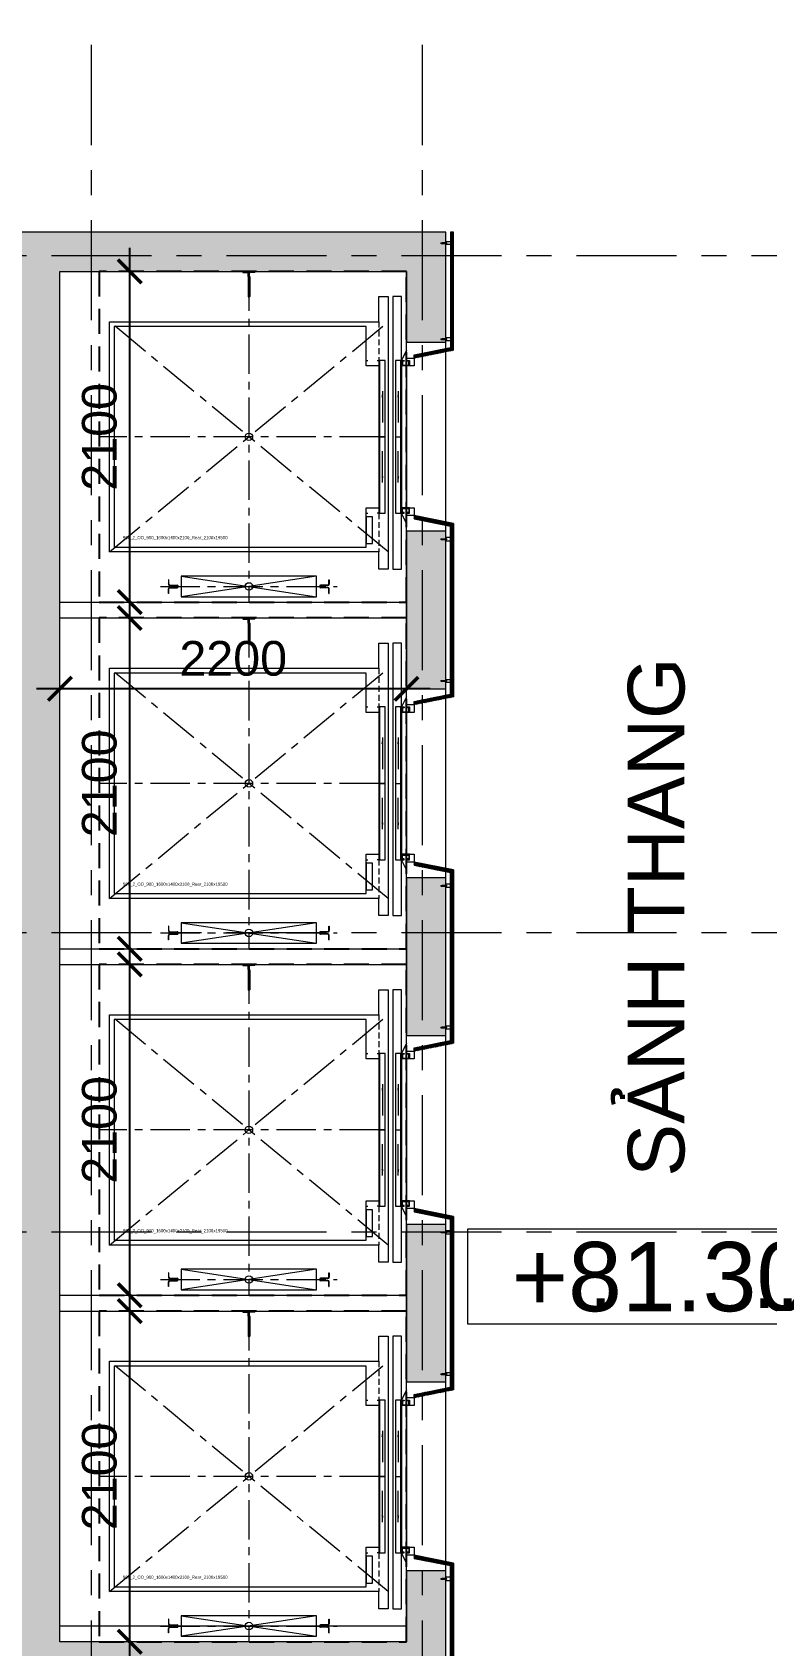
# Model space of a CAD drawing. Header units: millimetres. Extents: x -20144 to 117103, y -11426 to 48263.
# Drawn here: x 96576 to 101239, y 22325 to 32568 of the extents above; entities that cross this region are included whole.
import ezdxf
from ezdxf.enums import TextEntityAlignment as Align

# ---------------------------------------------------------------- set-up
doc = ezdxf.new("R2010")
doc.units = ezdxf.units.MM
for name, pattern in [('CENTERX2', [4, 2.5, -0.5, 0.5, -0.5]), ('Grid Line', [22.225, 12.7, -3.175, 3.175, -3.175]), ('HIDDEN', [0.375, 0.25, -0.125]), ('HIDDEN2', [4.7625, 3.175, -1.5875])]:
    doc.linetypes.add(name, pattern=pattern)
for name, color, linetype, lineweight in [('CHU', 181, 'Continuous', 5), ('GRA', 211, 'Continuous', 9), ('KI-HIEU-1', 151, 'Continuous', 9), ('LAT-GACH', 140, 'Continuous', 13), ('NET THAY 2', 55, 'Continuous', 5), ('NET-CAT', 3, 'Continuous', 9), ('THIET-BI-1', 26, 'Continuous', 5), ('TRUC', 225, 'Continuous', 5)]:
    doc.layers.add(name, color=color, linetype=linetype, lineweight=lineweight)
doc.styles.add('Arial', font='arial.ttf', dxfattribs={"height": 476.25})
doc.styles.add('Arial_4', font='arial.ttf', dxfattribs={"height": 360})
doc.styles.add('hoistway plan', font='chhbg.shx', dxfattribs={"height": 45})
doc.styles.add('TA1', font='arial.ttf')
doc.dimstyles.new('D_100', dxfattribs={"dimtxt": 220, "dimasz": 150, "dimexe": 150, "dimexo": 150, "dimgap": 80, "dimtad": 1, "dimdec": 0, "dimzin": 9, "dimtxsty": 'TA1', "dimblk": 'ARCHTICK', "dimcen": 1, "dimdle": 150, "dimclrd": 256, "dimclre": 256, "dimclrt": 7, "dimadec": 0, "dimazin": 0, "dimtfac": 1, "dimtdec": 0, "dimtix": 1, "dimtmove": 1, "dimatfit": 3, "dimfxl": 1, "dimtolj": 1, "dimtzin": 0, "dimlwd": -1, "dimlwe": -1, "dimarcsym": 0})
doc.dimstyles.new('hoistway plan', dxfattribs={"dimtxt": 45, "dimasz": 17, "dimexe": 15, "dimexo": 20, "dimgap": 25, "dimtad": 1, "dimdec": 0, "dimzin": 0, "dimdsep": 46, "dimtxsty": 'hoistway plan', "dimblk": 'DOT', "dimcen": 50, "dimclrd": 8, "dimclre": 8, "dimclrt": 3, "dimadec": 0, "dimazin": 0, "dimtfac": 1, "dimtdec": 0, "dimtmove": 1, "dimatfit": 3, "dimfxl": 1, "dimtolj": 1, "dimtzin": 0, "dimarcsym": 0})
pattern_1 = [(225, (281291.963, 17264.836), (4.41941738, -4.41941738), []), (315, (281291.963, 17264.836), (4.41941738, 4.41941738), [])]
pattern_2 = [(240.2551187, (159143.5025, 32413.0964), (5.42651964, -3.10086836), []), (330.2551187, (159143.5025, 32413.0964), (3.10086836, 5.42651964), [])]
pattern_3 = [(240.2551187, (159143.5025, 28013.0964), (5.42651964, -3.10086836), []), (330.2551187, (159143.5025, 28013.0964), (3.10086836, 5.42651964), [])]
pattern_4 = [(240.2551187, (159143.5025, 25813.0964), (5.42651964, -3.10086836), []), (330.2551187, (159143.5025, 25813.0964), (3.10086836, 5.42651964), [])]

# ---------------------------------------------------------------- blocks, each defined once
blk = doc.blocks.new('_DOT')
at = {"color": 0, "linetype": 'ByBlock'}
blk.add_line((-0.5, 0), (-1, 0), dxfattribs=at)
at = {"color": 0, "linetype": 'ByBlock', "const_width": 0.5}
blk.add_lwpolyline([(-0.25, 0, 1), (0.25, 0, 1)], format="xyb", close=True, dxfattribs=at)
blk = doc.blocks.new('A$C1F5A74C7')
at = {"color": 0, "lineweight": 5}
for p, q in [((0, 10), (0, 12)), ((0, 10), (21, 10)), ((3, 8), (3, 10)), ((3, 5), (3, 7)), ((5, 91), (10, 94)), ((5, 91), (5, 29)), ((5, 91), (15, 91)), ((6, 78), (5, 75)), ((5, 75), (8, 75)), ((6, 72), (5, 69)), ((5, 69), (8, 69)), ((6, 66), (5, 63)), ((5, 63), (8, 63)), ((6, 60), (5, 57)), ((5, 57), (8, 57)), ((6, 54), (5, 51)), ((5, 51), (8, 51)), ((5, 49), (8, 49)), ((5, 10), (5, 29)), ((8, 5), (5, 5)), ((7, 80), (6, 78)), ((6, 78), (10, 78)), ((8, 73), (6, 72)), ((8, 67), (6, 66)), ((8, 61), (6, 60)), ((8, 55), (6, 54)), ((8, 82), (7, 80)), ((7, 81), (10, 81)), ((7, 80), (10, 80)), ((7, 29), (7, 76)), ((7, 10), (7, 31)), ((7, 9), (7, 10)), ((7, 5), (7, 8)), ((7, 5), (7, 5)), ((9, 84), (8, 82)), ((8, 83), (10, 83)), ((8, 73), (8, 75)), ((8, 69), (8, 67)), ((8, 61), (8, 63)), ((8, 57), (8, 55)), ((8, 51), (8, 49)), ((10, 87), (9, 85)), ((9, 85), (12, 86)), ((10, 5), (9, 5)), ((10, 99), (10, 11)), ((10, 94), (15, 91)), ((10, 87), (12, 85)), ((10, 41), (10, 80)), ((10, 78), (15, 78)), ((10, 41), (11, 41)), ((10, 13), (10, 0)), ((12, 5), (10, 5)), ((11, 84), (13, 84)), ((11, 81), (14, 82)), ((11, 41), (11, 80)), ((11, 80), (14, 80)), ((12, 84), (12, 83)), ((12, 73), (12, 75)), ((12, 75), (15, 75)), ((12, 73), (15, 72)), ((12, 69), (12, 67)), ((12, 69), (15, 69)), ((12, 67), (15, 66)), ((12, 61), (12, 63)), ((12, 63), (15, 63)), ((12, 61), (15, 60)), ((12, 57), (12, 55)), ((12, 57), (15, 57)), ((12, 55), (15, 54)), ((12, 49), (12, 51)), ((12, 51), (15, 51)), ((12, 49), (15, 49)), ((12, 5), (12, 5)), ((13, 82), (14, 80)), ((16, 5), (13, 5)), ((14, 80), (15, 78)), ((14, 29), (14, 76)), ((14, 10), (14, 31)), ((14, 9), (14, 10)), ((14, 5), (14, 8)), ((15, 91), (15, 29)), ((15, 78), (15, 75)), ((15, 72), (15, 69)), ((15, 66), (15, 63)), ((15, 60), (15, 57)), ((15, 54), (15, 51)), ((15, 10), (15, 29)), ((18, 10), (18, 8)), ((18, 7), (18, 5)), ((21, 10), (21, 12))]:
    blk.add_line(p, q, dxfattribs=at)
for centre, radius, start, end in [((5, 7), 2.77, 227.3489, 309.0524), ((10, 15), 10.9, 250.5292, 255.5659), ((10, 15), 10.9, 263.51, 276.4907), ((10, 15), 10.9, 284.1671, 289.4715), ((16, 7), 2.77, 230.845, 312.6565)]:
    blk.add_arc(centre, radius, start, end, dxfattribs=at)
blk = doc.blocks.new('*U617')
for p, q in [((11, 0), (11, 0)), ((12, 0), (11, 0)), ((12, 0), (12, 0)), ((14, 0), (13, 0)), ((14, 3), (14, 4)), ((14, 2), (14, 3)), ((14, 2), (14, 2)), ((14, 0), (14, 1)), ((14, 0), (14, -1)), ((14, 0), (15, 0)), ((16, 0), (16, 0)), ((17, 0), (17, 0)), ((17, 0), (18, 0)), ((48, 10), (48, -10)), ((14, -2), (14, -3)), ((14, -2), (14, -2)), ((14, -3), (14, -4))]:
    blk.add_line(p, q)
blk.add_lwpolyline([(50, 10), (9, 10, 0.414215), (7, 8), (7, -8, 0.414214), (9, -10), (50, -10)], format="xyb")
for radius in [2.9, 0.712]:
    blk.add_circle((14, 0), radius)
at = {"extrusion": (0, 0, -1), "xscale": 0.3999999999068677, "yscale": 0.3999999999068677, "zscale": -0.4, "rotation": 90.00000000000001}
blk.add_blockref('A$C1F5A74C7', (-43, -4), dxfattribs=at)
blk = doc.blocks.new('_ArchTick')
at = {"color": 0, "const_width": 0.15}
blk.add_lwpolyline([(-0.5, -0.5), (0.5, 0.5)], dxfattribs=at)
blk = doc.blocks.new('*D609')
at = {"layer": 'Defpoints', "transparency": 16777216}
blk.add_line((26194, 22200), (26194, 24600), dxfattribs=at)
at = {"layer": 'Defpoints', "color": 0, "transparency": 16777216}
for p in [(26194, 24450), (26194, 24450), (26194, 22350)]:
    blk.add_point(p, dxfattribs=at)
at = {"layer": 'Defpoints', "transparency": 16777216, "xscale": 150, "yscale": 150, "zscale": 150}
for p, rotation in [((26194, 24450), 89.9999999999999), ((26194, 22350), 269.9999999999999)]:
    blk.add_blockref('_ArchTick', p, dxfattribs=dict(at, rotation=rotation))
at = {"layer": 'Defpoints', "color": 7, "transparency": 16777216, "insert": (26002, 23400), "char_height": 220, "attachment_point": 5, "rotation": 90, "style": 'TA1'}
blk.add_mtext('\\A1;2100', dxfattribs=at)
blk = doc.blocks.new('*D610')
at = {"layer": 'Defpoints', "transparency": 16777216}
blk.add_line((28101, 28400), (25601, 28400), dxfattribs=at)
at = {"layer": 'Defpoints', "color": 0, "transparency": 16777216}
for p in [(25751, 28400), (25751, 28400), (27951, 28400)]:
    blk.add_point(p, dxfattribs=at)
at = {"layer": 'Defpoints', "transparency": 16777216, "xscale": 150, "yscale": 150, "zscale": 150}
for p, rotation in [((25751, 28400), 179.9999999999999), ((27951, 28400), 359.9999999999999)]:
    blk.add_blockref('_ArchTick', p, dxfattribs=dict(at, rotation=rotation))
at = {"layer": 'Defpoints', "color": 7, "transparency": 16777216, "insert": (26851, 28592), "char_height": 220, "attachment_point": 5, "style": 'TA1'}
blk.add_mtext('\\A1;2200', dxfattribs=at)
blk = doc.blocks.new('*D611')
at = {"layer": 'Defpoints', "transparency": 16777216}
blk.add_line((26194, 24400), (26194, 26800), dxfattribs=at)
at = {"layer": 'Defpoints', "color": 0, "transparency": 16777216}
for p in [(26194, 26650), (26194, 26650), (26194, 24550)]:
    blk.add_point(p, dxfattribs=at)
at = {"layer": 'Defpoints', "transparency": 16777216, "xscale": 150, "yscale": 150, "zscale": 150}
for p, rotation in [((26194, 26650), 89.9999999999999), ((26194, 24550), 269.9999999999999)]:
    blk.add_blockref('_ArchTick', p, dxfattribs=dict(at, rotation=rotation))
at = {"layer": 'Defpoints', "color": 7, "transparency": 16777216, "insert": (26002, 25600), "char_height": 220, "attachment_point": 5, "rotation": 90, "style": 'TA1'}
blk.add_mtext('\\A1;2100', dxfattribs=at)
blk = doc.blocks.new('*D612')
at = {"layer": 'Defpoints', "transparency": 16777216}
blk.add_line((26194, 26600), (26194, 29000), dxfattribs=at)
at = {"layer": 'Defpoints', "color": 0, "transparency": 16777216}
for p in [(26194, 28850), (26194, 28850), (26194, 26750)]:
    blk.add_point(p, dxfattribs=at)
at = {"layer": 'Defpoints', "transparency": 16777216, "xscale": 150, "yscale": 150, "zscale": 150}
for p, rotation in [((26194, 28850), 89.9999999999999), ((26194, 26750), 269.9999999999999)]:
    blk.add_blockref('_ArchTick', p, dxfattribs=dict(at, rotation=rotation))
at = {"layer": 'Defpoints', "color": 7, "transparency": 16777216, "insert": (26002, 27800), "char_height": 220, "attachment_point": 5, "rotation": 90, "style": 'TA1'}
blk.add_mtext('\\A1;2100', dxfattribs=at)
blk = doc.blocks.new('*D613')
at = {"layer": 'Defpoints', "transparency": 16777216}
blk.add_line((26194, 28800), (26194, 31200), dxfattribs=at)
at = {"layer": 'Defpoints', "color": 0, "transparency": 16777216}
for p in [(26194, 31050), (26194, 31050), (26194, 28950)]:
    blk.add_point(p, dxfattribs=at)
at = {"layer": 'Defpoints', "transparency": 16777216, "xscale": 150, "yscale": 150, "zscale": 150}
for p, rotation in [((26194, 31050), 89.9999999999999), ((26194, 28950), 269.9999999999999)]:
    blk.add_blockref('_ArchTick', p, dxfattribs=dict(at, rotation=rotation))
at = {"layer": 'Defpoints', "color": 7, "transparency": 16777216, "insert": (26002, 30000), "char_height": 220, "attachment_point": 5, "rotation": 90, "style": 'TA1'}
blk.add_mtext('\\A1;2100', dxfattribs=at)
blk = doc.blocks.new('*U631')
at = {"color": 7, "ltscale": 30, "true_color": 0xffffff, "insert": (520, 350), "char_height": 200, "attachment_point": 5, "bg_fill": 3, "box_fill_scale": 1.25, "bg_fill_color": 256, "bg_fill_true_color": 13158600, "bg_fill_transparency": 0}
blk.add_mtext('\\A1;.      ..', dxfattribs=at)
blk.add_lwpolyline([(-200, 200), (1200, 200), (1200, 500), (-200, 500)], close=True)
at = {"color": 7, "style": 'Arial'}
blk.add_attdef('±0.000', text='', height=220, dxfattribs=at).set_placement((500, 350), align=Align.MIDDLE)
blk = doc.blocks.new('P13_13_900_CO_900_1600x1350_Rear_2050x1910')
h = blk.add_hatch()
h.set_pattern_fill('ANSI31', color=256, scale=50, angle=90, style=0)
h.set_pattern_definition([(225, (-738.679, 3896.771), (-4.419417, 4.419417), [])])
h.paths.add_polyline_path([(-947, 2019, 0.227735), (-946, 2018, -0.227735), (-945, 2016), (-945, 1990, -0.414214), (-947, 1988), (-953, 1988, -0.414214), (-955, 1990), (-955, 2016, -0.227735), (-954, 2018, 0.227735), (-954, 2019), (-954, 2041, 0.414214), (-956, 2043), (-986, 2043, -0.414214), (-988, 2045), (-988, 2050), (-913, 2050), (-913, 2045, -0.414214), (-915, 2043), (-945, 2043, 0.414214), (-947, 2041)])
h = blk.add_hatch()
h.set_pattern_fill('ANSI31', color=256, scale=50, angle=90, style=0)
h.set_pattern_definition([(315, (-3335.6985, 52.7706), (-4.419417, -4.419417), [])])
h.paths.add_polyline_path([(-1460, 6), (-1458, 6), (-1458, 34, -0.414214), (-1450, 42), (-1405, 42, 0.414214), (-1400, 47), (-1400, 53, 0.414214), (-1405, 58), (-1450, 58, -0.414214), (-1458, 66), (-1458, 93), (-1460, 93), (-1460, 65, 0.414214), (-1451, 56), (-1406, 56, -0.414214), (-1402, 52), (-1402, 48, -0.414214), (-1406, 44), (-1451, 44, 0.414214), (-1460, 35)])
h = blk.add_hatch()
h.set_pattern_fill('ANSI31', color=256, scale=50, angle=90, style=0)
h.set_pattern_definition([(225, (1435.637, 52.7706), (4.419417, -4.419417), [])])
h.paths.add_polyline_path([(-440, 6), (-442, 6), (-442, 34, 0.414214), (-450, 42), (-495, 42, -0.414214), (-500, 47), (-500, 53, -0.414214), (-495, 58), (-450, 58, 0.414214), (-442, 66), (-442, 93), (-440, 93), (-440, 65, -0.414214), (-449, 56), (-494, 56, 0.414214), (-498, 52), (-498, 48, 0.414214), (-494, 44), (-449, 44, -0.414214), (-440, 35)])
for p, q in [((-988, 2050), (-913, 2050)), ((-988, 2050), (-988, 2045)), ((-913, 2050), (-913, 2045)), ((-986, 2043), (-956, 2043)), ((-955, 2016), (-955, 1890)), ((-954, 2019), (-954, 2041)), ((-947, 2019), (-947, 2041)), ((-915, 2043), (-945, 2043)), ((-945, 2016), (-945, 1890)), ((-953, 1888), (-947, 1888)), ((50, 1550), (20, 1485)), ((-205, 1485), (-195, 1485)), ((-125, 1450), (-125, 550)), ((-65, 1450), (-65, 550)), ((-65, 1450), (-65, 550)), ((-35, 1450), (-35, 550)), ((20, 1450), (20, 550)), ((-85, 1000), (-120, 1000)), ((-85, 1000), (-120, 1000)), ((-205, 515), (-195, 515)), ((50, 450), (20, 515)), ((-1458, 93), (-1460, 93)), ((-1460, 93), (-1460, 65)), ((-1460, 6), (-1460, 35)), ((-1458, 6), (-1460, 6)), ((-1458, 66), (-1458, 93)), ((-1458, 6), (-1458, 34)), ((-1451, 56), (-1406, 56)), ((-1451, 44), (-1406, 44)), ((-1450, 58), (-1405, 58)), ((-1450, 42), (-1405, 42)), ((-1402, 48), (-1402, 52)), ((-1400, 47), (-1400, 53)), ((-500, 47), (-500, 53)), ((-498, 48), (-498, 52)), ((-450, 58), (-495, 58)), ((-450, 42), (-495, 42)), ((-449, 56), (-494, 56)), ((-449, 44), (-494, 44)), ((-442, 66), (-442, 93)), ((-442, 93), (-440, 93)), ((-442, 6), (-442, 34)), ((-442, 6), (-440, 6)), ((-440, 93), (-440, 65)), ((-440, 6), (-440, 35))]:
    blk.add_line(p, q)
at = {"linetype": 'CENTERX2', "ltscale": 100}
for p, q in [((-950, 2050), (-950, -50)), ((-1835, 269), (-65, 1731)), ((-65, 269), (-1835, 1731)), ((-125, 1000), (-1900, 1000)), ((-1512, 50), (-389, 50))]:
    blk.add_line(p, q, dxfattribs=at)
at = {"linetype": 'HIDDEN', "ltscale": 150}
for p, q in [((-125, 1731), (-125, 1485)), ((-125, 515), (-125, 269))]:
    blk.add_line(p, q, dxfattribs=at)
at = {"ltscale": 100}
for p, q in [((-520, 115), (-1380, -15)), ((-1380, 115), (-520, -15))]:
    blk.add_line(p, q, dxfattribs=at)
for points in [[(-65, 550), (-65, 160), (-125, 160), (-125, 269), (-1835, 269), (-1835, 1731), (-125, 1731), (-125, 1890), (-65, 1890), (-65, 1890)], [(-65, 1890), (-65, 1450)], [(20, 1473), (20, 1890), (-35, 1890), (-35, 1450)], [(-135, 1485), (-125, 1485), (-125, 1450), (-205, 1450), (-205, 1485), (-205, 1700), (-1805, 1700), (-1805, 300), (-205, 300), (-205, 515), (-205, 550), (-125, 550), (-125, 515), (-135, 515)], [(-120, 1000), (-85, 1000), (-85, 1485), (-120, 1485), (-120, 515), (-85, 515), (-85, 1000)], [(-20, 1000), (15, 1000), (15, 1485), (-20, 1485), (-20, 515), (15, 515), (15, 1000)], [(70, 1485), (70, 1450), (20, 1450), (20, 1485), (35, 1485), (35, 1480), (25, 1480), (25, 1455), (65, 1455), (65, 1480), (55, 1480), (55, 1485), (70, 1485)], [(-35, 550), (-35, 160), (20, 160), (20, 515)], [(70, 515), (70, 550), (20, 550), (20, 515), (35, 515), (35, 520), (25, 520), (25, 545), (65, 545), (65, 520), (55, 520), (55, 515), (70, 515)]]:
    blk.add_lwpolyline(points)
for points in [[(50, 1450), (50, 1500), (100, 1500), (100, 1450)], [(50, 500), (50, 550), (100, 550), (100, 500)], [(-205, 318), (-205, 498), (-207, 498), (-207, 318)], [(-165, 323), (-165, 493), (-205, 493), (-205, 323)], [(-520, 115), (-1380, 115), (-1380, -15), (-520, -15)]]:
    blk.add_lwpolyline(points, close=True)
for centre in [(-950, 1000), (-950, 50)]:
    blk.add_circle(centre, 23.8, dxfattribs=at)
for centre, radius, start, end in [((-986, 2045), 2, 180, 270), ((-956, 2041), 2, 0, 90), ((-953, 2016), 2, 128.6822, 180), ((-956, 2019), 2, 308.6822, 0), ((-945, 2041), 2, 90, 180), ((-945, 2019), 2, 180, 231.3178), ((-947, 2016), 2, 0, 51.3178), ((-915, 2045), 2, 270, 0), ((-953, 1890), 2, 180, 270), ((-947, 1890), 2, 270, 0), ((-1451, 65), 9, 180, 270), ((-1451, 35), 9, 90, 180), ((-1450, 66), 8, 180, 270), ((-1450, 34), 8, 90, 180), ((-1406, 52), 4, 0, 90), ((-1406, 48), 4, 270, 0), ((-1405, 53), 5, 0, 90), ((-1405, 47), 5, 270, 0), ((-495, 53), 5, 90, 180), ((-495, 47), 5, 180, 270), ((-494, 52), 4, 90, 180), ((-494, 48), 4, 180, 270), ((-450, 66), 8, 270, 0), ((-450, 34), 8, 0, 90), ((-449, 65), 9, 270, 0), ((-449, 35), 9, 0, 90)]:
    blk.add_arc(centre, radius, start, end)
at = {"layer": 'Defpoints', "linetype": 'HIDDEN2', "ltscale": 50}
blk.add_lwpolyline([(-1900, -50), (50, -50), (50, 2050), (-1900, 2050)], close=True, dxfattribs=at)
at = {"layer": 'Defpoints'}
blk.add_text('900_2_CO_900_1600x1400x2100_Rear_2100x19500', height=20, dxfattribs=at).set_placement((-1750, 350))
for points in [[(-102, 1290), (-102, 1091)], [(-2, 1290), (-2, 1091)], [(-102, 710), (-102, 909)], [(-2, 710), (-2, 909)]]:
    blk.add_leader(points, dimstyle='hoistway plan', override={"dimasz": 40, "dimtad": 0, "dimclrd": 256})
blk = doc.blocks.new('A$C52CD303B')
at = {"layer": 'GRA', "transparency": 33554687}
h = blk.add_hatch(dxfattribs=at)
h.set_pattern_fill('ANSI37', color=159, scale=50, angle=180, style=0)
h.set_pattern_definition(pattern_1)
h.paths.add_polyline_path([(5500, 14000), (5500, 14750), (5480, 14750), (5480, 14016.4)])
h = blk.add_hatch(dxfattribs=at)
h.set_pattern_fill('ANSI37', color=159, scale=50, angle=555.25512, style=0)
h.set_pattern_definition(pattern_2)
h.paths.add_polyline_path([(5500, 14000), (5250, 13950), (5250, 13970.4), (5480, 14016.4)])
h = blk.add_hatch(dxfattribs=at)
h.set_pattern_fill('ANSI37', color=159, scale=50, angle=555.25512, style=0)
h.set_pattern_definition(pattern_2)
h.paths.add_polyline_path([(5500, 12900), (5250, 12950), (5250, 12929.6), (5480, 12883.6)])
h = blk.add_hatch(dxfattribs=at)
h.set_pattern_fill('ANSI37', color=159, scale=50, angle=180, style=0)
h.set_pattern_definition(pattern_1)
h.paths.add_polyline_path([(5500, 12900), (5500, 11800), (5480, 11816.4), (5480, 12883.6)])
h = blk.add_hatch(dxfattribs=at)
h.set_pattern_fill('ANSI37', color=159, scale=50, angle=555.25512, style=0)
h.set_pattern_definition(pattern_2)
h.paths.add_polyline_path([(5500, 11800), (5250, 11750), (5250, 11770.4), (5480, 11816.4)])
h = blk.add_hatch(dxfattribs=at)
h.set_pattern_fill('ANSI37', color=159, scale=50, angle=555.25512, style=0)
h.set_pattern_definition([(240.2551187, (159143.5025, 30213.0964), (5.42651964, -3.10086836), []), (330.2551187, (159143.5025, 30213.0964), (3.10086836, 5.42651964), [])])
h.paths.add_polyline_path([(5500, 10700), (5250, 10750), (5250, 10729.6), (5480, 10683.6)])
h = blk.add_hatch(dxfattribs=at)
h.set_pattern_fill('ANSI37', color=159, scale=50, angle=180, style=0)
h.set_pattern_definition([(225, (281291.963, 15064.836), (4.41941738, -4.41941738), []), (315, (281291.963, 15064.836), (4.41941738, 4.41941738), [])])
h.paths.add_polyline_path([(5500, 10700), (5500, 9600), (5480, 9616.4), (5480, 10683.6)])
h = blk.add_hatch(dxfattribs=at)
h.set_pattern_fill('ANSI37', color=159, scale=50, angle=555.25512, style=0)
h.set_pattern_definition(pattern_3)
h.paths.add_polyline_path([(5500, 9600), (5250, 9550), (5250, 9570.4), (5480, 9616.4)])
h = blk.add_hatch(dxfattribs=at)
h.set_pattern_fill('ANSI37', color=159, scale=50, angle=555.25512, style=0)
h.set_pattern_definition(pattern_3)
h.paths.add_polyline_path([(5500, 8500), (5250, 8550), (5250, 8529.6), (5480, 8483.6)])
h = blk.add_hatch(dxfattribs=at)
h.set_pattern_fill('ANSI37', color=159, scale=50, angle=180, style=0)
h.set_pattern_definition([(225, (281291.963, 12864.836), (4.41941738, -4.41941738), []), (315, (281291.963, 12864.836), (4.41941738, 4.41941738), [])])
h.paths.add_polyline_path([(5500, 8500), (5500, 7400), (5480, 7416.4), (5480, 8483.6)])
h = blk.add_hatch(dxfattribs=at)
h.set_pattern_fill('ANSI37', color=159, scale=50, angle=555.25512, style=0)
h.set_pattern_definition(pattern_4)
h.paths.add_polyline_path([(5500, 7400), (5250, 7350), (5250, 7370.4), (5480, 7416.4)])
h = blk.add_hatch(dxfattribs=at)
h.set_pattern_fill('ANSI37', color=159, scale=50, angle=555.25512, style=0)
h.set_pattern_definition(pattern_4)
h.paths.add_polyline_path([(5500, 6300), (5250, 6350), (5250, 6329.6), (5480, 6283.6)])
h = blk.add_hatch(dxfattribs=at)
h.set_pattern_fill('ANSI37', color=159, scale=50, angle=180, style=0)
h.set_pattern_definition([(225, (281291.963, 10664.836), (4.41941738, -4.41941738), []), (315, (281291.963, 10664.836), (4.41941738, 4.41941738), [])])
h.paths.add_polyline_path([(5500, 6300), (5500, 5500), (5480, 5520), (5480, 6283.6)])
at = {"layer": 'NET-CAT'}
h = blk.add_hatch(color=256, dxfattribs=at)
h.dxf.hatch_style = 1
h.paths.add_polyline_path([(5450, 10650), (5200, 10650), (5200, 9650), (5450, 9650)], flags=17)
h.paths.add_polyline_path([(5450, 12850), (5200, 12850), (5200, 11850), (5450, 11850)], flags=17)
h.paths.add_polyline_path([(5450, 8450), (5200, 8450), (5200, 7450), (5450, 7450)], flags=17)
h.paths.add_polyline_path([(5450, 6250), (5200, 6250), (5200, 5800), (3000, 5800), (3000, 14500), (5200, 14500), (5200, 14050), (5450, 14050), (5450, 14750), (2750, 14750), (2750, 7850), (2350, 7850), (2350, 7600), (2750, 7600), (2750, 5800), (950, 5800), (950, 7600), (1350, 7600), (1350, 7850), (700, 7850), (700, 5800), (0, 5800), (0, 0), (4150, 0), (4150, 250), (250, 250), (250, 2750), (5450, 2750), (5450, 3000), (3200, 3000), (3200, 3875), (2950, 3875), (2950, 3000), (250, 3000), (250, 5550), (2950, 5550), (2950, 5075), (3200, 5075), (3200, 5550), (5450, 5550)])
at = {"layer": 'GRA'}
for points in [[(5500, 14000), (5500, 14750), (5480, 14750), (5480, 14016.4)], [(5500, 14000), (5250, 13950), (5250, 13970.4), (5480, 14016.4)], [(5500, 12900), (5250, 12950), (5250, 12929.6), (5480, 12883.6)], [(5500, 12900), (5500, 11800), (5480, 11816.4), (5480, 12883.6)], [(5500, 11800), (5250, 11750), (5250, 11770.4), (5480, 11816.4)], [(5500, 11800), (5250, 11750), (5250, 11770.4), (5480, 11816.4)], [(5500, 10700), (5250, 10750), (5250, 10729.6), (5480, 10683.6)], [(5500, 10700), (5500, 9600), (5480, 9616.4), (5480, 10683.6)], [(5500, 9600), (5250, 9550), (5250, 9570.4), (5480, 9616.4)], [(5500, 8500), (5250, 8550), (5250, 8529.6), (5480, 8483.6)], [(5500, 8500), (5500, 7400), (5480, 7416.4), (5480, 8483.6)], [(5500, 7400), (5250, 7350), (5250, 7370.4), (5480, 7416.4)], [(5500, 6300), (5250, 6350), (5250, 6329.6), (5480, 6283.6)], [(5500, 6300), (5500, 5500), (5480, 5520), (5480, 6283.6)]]:
    blk.add_lwpolyline(points, close=True, dxfattribs=at)
at = {"layer": 'LAT-GACH'}
for p, q in [((5450, 12910), (5450, 14050)), ((5200, 13900), (5200, 13000)), ((5450, 10710), (5450, 11850)), ((5200, 11700), (5200, 10800)), ((5450, 8510), (5450, 9650)), ((5200, 9500), (5200, 8600)), ((5450, 6310), (5450, 7450)), ((5200, 7300), (5200, 6400))]:
    blk.add_line(p, q, dxfattribs=at)
at = {"layer": 'NET THAY 2'}
for p, q in [((3000, 12400), (5200, 12400)), ((3000, 12300), (5200, 12300)), ((3000, 10200), (5200, 10200)), ((3000, 10100), (5200, 10100)), ((3000, 8000), (5200, 8000)), ((3000, 7900), (5200, 7900))]:
    blk.add_line(p, q, dxfattribs=at)
at = {"layer": 'NET-CAT'}
blk.add_lwpolyline([(5450, 5550), (5450, 6250), (5200, 6250), (5200, 5800), (3000, 5800), (3000, 14500), (5200, 14500), (5200, 14050), (5450, 14050), (5450, 14750), (2750, 14750), (2750, 7850), (2350, 7850), (2350, 7600), (2750, 7600), (2750, 5800), (950, 5800), (950, 7600), (1350, 7600), (1350, 7850), (700, 7850), (700, 5800), (0, 5800), (0, 0)], dxfattribs=at)
for points in [[(5450, 12850), (5200, 12850), (5200, 11850), (5450, 11850)], [(5450, 10650), (5200, 10650), (5200, 9650), (5450, 9650)], [(5450, 8450), (5200, 8450), (5200, 7450), (5450, 7450)]]:
    blk.add_lwpolyline(points, close=True, dxfattribs=at)
at = {"layer": 'GRA', "xscale": -1}
for p in [(5500, 14680), (5500, 14070.4), (5500, 11900), (5500, 9700), (5500, 7500)]:
    blk.add_blockref('*U617', p, dxfattribs=at)
at = {"layer": 'GRA', "rotation": 180}
for p in [(5500, 12800), (5500, 10600), (5500, 8400), (5500, 6200)]:
    blk.add_blockref('*U617', p, dxfattribs=at)
at = {"layer": 'GRA', "xscale": -1, "rotation": 359.9999999999978}
for p in [(5500, 11900), (5500, 9700), (5500, 7500)]:
    blk.add_blockref('*U617', p, dxfattribs=at)
at = {"layer": 'THIET-BI-1'}
for p in [(5150, 12450), (5150, 10250), (5150, 8050), (5150, 5850)]:
    blk.add_blockref('P13_13_900_CO_900_1600x1350_Rear_2050x1910', p, dxfattribs=at)
at = {"layer": 'Defpoints'}
for base, p1, p2, picture, middle in [((3443.3, 14500), (3443.3, 12400), (3443.3, 14500), '*D613', (3251, 13450)), ((3443.3, 12300), (3443.3, 10200), (3443.3, 12300), '*D612', (3251, 11250)), ((3443.3, 10100), (3443.3, 8000), (3443.3, 10100), '*D611', (3251, 9050)), ((3443.3, 7900), (3443.3, 5800), (3443.3, 7900), '*D609', (3251, 6850))]:
    dim = blk.add_linear_dim(base=base, p1=p1, p2=p2, angle=90, dimstyle='D_100', dxfattribs=at)
    dim.commit()
    dim.dimension.update_dxf_attribs({"geometry": picture, "text_midpoint": middle, "insert": (-22750.5, -16549.9)})
dim = blk.add_linear_dim(base=(3000, 11850), p1=(5200, 11850), p2=(3000, 11850), dimstyle='D_100', dxfattribs=at)
dim.commit()
dim.dimension.update_dxf_attribs({"geometry": '*D610', "text_midpoint": (4100, 12042.3), "insert": (-22750.5, -16549.9)})
blk = doc.blocks.new('ALC1807-ASCENT PLAZA-KET CAU 1_rvt-1-MẶT BẰNG TẦNG 5 ĐẾN TẦNG 22')
blk.add_blockref('A$C52CD303B', (22751, 16550))

msp = doc.modelspace()

# ---------------------------------------------------------------- linework, layer by layer
at = {"layer": 'NET-CAT'}
for p, q in [((99200.5, 31299.9), (96500.5, 31299.9)), ((99200.5, 22199.9), (99200.5, 31299.9)), ((96750.5, 22449.9), (96750.5, 31049.9)), ((96750.5, 31049.9), (98950.5, 31049.9)), ((98950.5, 31049.9), (98950.5, 22449.9)), ((98950.5, 22449.9), (96750.5, 22449.9))]:
    msp.add_line(p, q, dxfattribs=at)
at = {"layer": 'TRUC', "linetype": 'Grid Line', "ltscale": 50}
for p, q in [((96950.5, 43599.9), (96950.5, -4500.1)), ((99050.5, 43599.9), (99050.5, -7167.6)), ((114000.5, 31149.9), (56593, 31149.9)), ((114000.5, 26849.9), (58907.6, 26849.9))]:
    msp.add_line(p, q, dxfattribs=at)

# ---------------------------------------------------------------- block references
at = {"layer": 'KI-HIEU-1', "linetype": 'ByBlock', "xscale": 2, "yscale": 2, "zscale": 2}
msp.add_blockref('*U631', (99738.2, 23968.5), dxfattribs=at).add_auto_attribs({'±0.000': '+81.300'})

# ---------------------------------------------------------------- texts
at = {"layer": 'CHU', "color": 7, "insert": (100356.8, 25302.5), "char_height": 360, "width": 3286.54, "attachment_point": 1, "rotation": 90, "line_spacing_factor": 0.936439, "style": 'Arial_4'}
msp.add_mtext('\\pt2540,5080,7620,10160,12700,15240,17780,20320,22860,25400,27940,30480,33020,35560,38100,40640,43180,45720,48260,50800,53340,55880,58420,60960,63500,66040,68580,71120,73660,76200,78740,81280;SẢNH THANG', dxfattribs=at)

# ---------------------------------------------------------------- next in the draw order: linework, layer by layer
at = {"layer": 'TRUC', "linetype": 'Grid Line', "ltscale": 50}
msp.add_line((114000.5, 24949.9), (56593, 24949.9), dxfattribs=at)

# ---------------------------------------------------------------- next in the draw order: block references
at = {"lineweight": 5}
msp.add_blockref('ALC1807-ASCENT PLAZA-KET CAU 1_rvt-1-MẶT BẰNG TẦNG 5 ĐẾN TẦNG 22', (71000, -0.1), dxfattribs=at)

doc.saveas('drawing.dxf')
